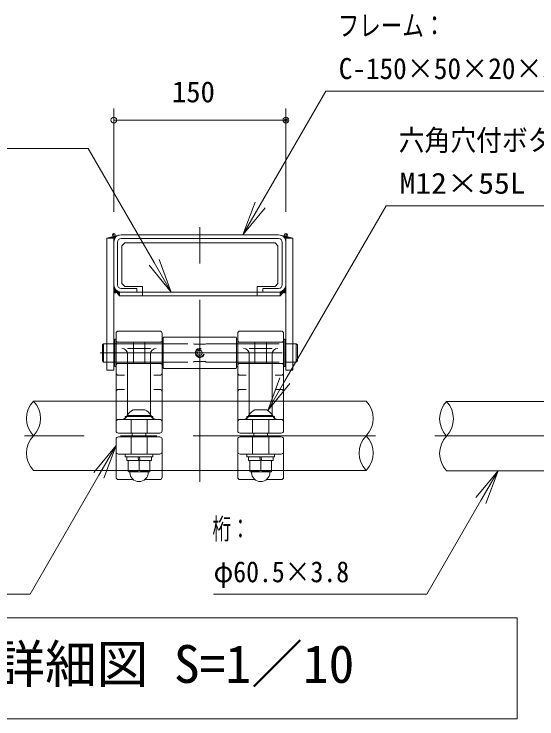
# Model space of a CAD drawing. Units: millimetres at full size, sheet at 1:10; details may follow other scales. Extents: x 5 to 8405, y -5 to 5945.
# Drawn here: x 6071 to 6982, y 3444 to 4673 of the extents above; entities that cross this region are included whole.
import ezdxf
from ezdxf.enums import TextEntityAlignment as Align

# ---------------------------------------------------------------- set-up
doc = ezdxf.new("R2010")
doc.units = ezdxf.units.MM
doc.header["$LTSCALE"] = 10
doc.header["$PDMODE"] = 32
doc.header["$PDSIZE"] = 5
for name, pattern in [('USER1', [19.05, 12.7, -6.35]), ('USER2', [50.8, 31.75, -6.35, 6.35, -6.35]), ('USER3', [63.5, 31.75, -6.35, 6.35, -6.35, 6.35, -6.35])]:
    doc.linetypes.add(name, pattern=pattern)
doc.layers.add('LY_5', color=7, linetype='Continuous', lineweight=0)
doc.layers.add('LY_6', color=7, linetype='Continuous', lineweight=0)
doc.styles.add('ＭＳ ゴシック', font='')
doc.styles.get('ＭＳ ゴシック').set_extended_font_data('MS Gothic')

# ---------------------------------------------------------------- blocks, each defined once
blk = doc.blocks.new('-016-_DOTBLANK')
at = {"color": 7, "linetype": 'Continuous', "lineweight": 0}
blk.add_line((-0.5, 0), (-1, 0), dxfattribs=at)
blk.add_circle((0, 0), 0.5, dxfattribs=at)
blk = doc.blocks.new('-003-_U3')
at = {"color": 7, "linetype": 'Continuous', "lineweight": 0}
for p, q in [((-1, 0.1667), (0, 0)), ((0, 0), (-1, 0)), ((-1, -0.1667), (0, 0))]:
    blk.add_line(p, q, dxfattribs=at)

msp = doc.modelspace()

# ---------------------------------------------------------------- linework, layer by layer
at = {"layer": 'LY_5', "linetype": 'USER2'}
for p, q in [((6394.46, 3856.96), (6394.46, 4307.96)), ((6220.46, 4081.96), (6568.46, 4081.96)), ((6700.46, 3937.46), (6088.46, 3937.46)), ((6804, 3937.46), (7294.46, 3937.46))]:
    msp.add_line(p, q, dxfattribs=at)
at = {"layer": 'LY_5'}
for p, q in [((6232.46, 4281.96), (6254.05, 4287.55)), ((6232.46, 4281.96), (6244.46, 4281.96)), ((6232.46, 4051.96), (6232.46, 4281.96)), ((6244.46, 4281.96), (6244.46, 4051.96)), ((6531.66, 4287.96), (6257.26, 4287.96)), ((6257.26, 4281.56), (6531.66, 4281.56)), ((6556.46, 4281.96), (6534.86, 4287.55)), ((6544.46, 4281.96), (6556.46, 4281.96)), ((6544.46, 4051.96), (6544.46, 4281.96)), ((6556.46, 4281.96), (6556.46, 4051.96)), ((6244.46, 4275.16), (6244.46, 4200.76)), ((6250.86, 4200.76), (6250.86, 4275.16)), ((6538.06, 4275.16), (6538.06, 4200.76)), ((6544.46, 4200.76), (6544.46, 4275.16)), ((6284.46, 4194.36), (6257.26, 4194.36)), ((6284.46, 4187.96), (6284.46, 4194.36)), ((6531.66, 4194.36), (6504.46, 4194.36)), ((6504.46, 4194.36), (6504.46, 4187.96)), ((6254.46, 4187.96), (6244.46, 4186.19)), ((6254.46, 4181.56), (6249.46, 4187.07)), ((6254.46, 4187.96), (6294.46, 4187.96)), ((6254.46, 4187.96), (6254.46, 4181.56)), ((6254.46, 4181.56), (6534.46, 4181.56)), ((6257.26, 4187.96), (6284.46, 4187.96)), ((6494.46, 4187.96), (6294.83, 4187.96)), ((6494.46, 4187.96), (6498.46, 4187.96)), ((6534.46, 4187.96), (6498.46, 4187.96)), ((6504.46, 4187.96), (6531.66, 4187.96)), ((6534.46, 4187.96), (6534.46, 4181.56)), ((6534.46, 4187.96), (6544.46, 4186.19)), ((6534.46, 4181.56), (6539.46, 4187.07)), ((6324.46, 4119.96), (6252.46, 4119.96)), ((6536.46, 4119.96), (6464.46, 4119.96)), ((6246.46, 4105.96), (6246.46, 4057.96)), ((6246.46, 4105.96), (6248.46, 4105.96)), ((6248.46, 3945.96), (6248.46, 4115.96)), ((6248.46, 4105.96), (6248.46, 4057.96)), ((6328.46, 3945.96), (6328.46, 4115.96)), ((6328.46, 4105.96), (6328.46, 4057.96)), ((6330.46, 4105.96), (6328.46, 4105.96)), ((6330.46, 4108.16), (6331.46, 4109.16)), ((6330.46, 4108.16), (6330.46, 4055.76)), ((6330.46, 4105.96), (6330.46, 4057.96)), ((6331.46, 4109.16), (6457.46, 4109.16)), ((6457.46, 4109.16), (6458.46, 4108.16)), ((6458.46, 4055.76), (6458.46, 4108.16)), ((6458.46, 4105.96), (6458.46, 4057.96)), ((6458.46, 4105.96), (6460.46, 4105.96)), ((6460.46, 3945.96), (6460.46, 4115.96)), ((6460.46, 4105.96), (6460.46, 4057.96)), ((6540.46, 3945.96), (6540.46, 4115.96)), ((6540.46, 4105.96), (6540.46, 4057.96)), ((6542.46, 4105.96), (6540.46, 4105.96)), ((6542.46, 4105.96), (6542.46, 4057.96)), ((6224.46, 4095.96), (6226.46, 4097.96)), ((6224.46, 4095.96), (6224.46, 4067.96)), ((6226.46, 4097.96), (6226.46, 4065.96)), ((6226.46, 4097.96), (6232.46, 4097.96)), ((6244.46, 4097.96), (6246.36, 4097.96)), ((6542.46, 4097.96), (6544.46, 4097.96)), ((6556.46, 4097.96), (6562.46, 4097.96)), ((6562.46, 4097.96), (6564.46, 4095.96)), ((6562.46, 4097.96), (6562.46, 4065.96)), ((6564.46, 4095.96), (6564.46, 4067.96)), ((6308.46, 4089.79), (6268.46, 4089.79)), ((6392.15, 4085.96), (6389.84, 4081.96)), ((6389.84, 4081.96), (6392.15, 4077.96)), ((6396.76, 4085.96), (6392.15, 4085.96)), ((6399.07, 4081.96), (6396.76, 4085.96)), ((6396.76, 4077.96), (6399.07, 4081.96)), ((6520.46, 4089.79), (6480.46, 4089.79)), ((6268.46, 3975.96), (6268.46, 4079.79)), ((6308.46, 3975.96), (6308.46, 4079.79)), ((6392.15, 4077.96), (6396.76, 4077.96)), ((6480.46, 3975.96), (6480.46, 4079.79)), ((6520.46, 3975.96), (6520.46, 4079.79)), ((6224.46, 4067.96), (6226.46, 4065.96)), ((6226.46, 4065.96), (6232.46, 4065.96)), ((6244.46, 4065.96), (6246.36, 4065.96)), ((6246.46, 4057.96), (6248.46, 4057.96)), ((6330.46, 4057.96), (6328.46, 4057.96)), ((6458.46, 4057.96), (6460.46, 4057.96)), ((6542.46, 4057.96), (6540.46, 4057.96)), ((6542.46, 4065.96), (6544.46, 4065.96)), ((6556.46, 4065.96), (6562.46, 4065.96)), ((6562.46, 4065.96), (6564.46, 4067.96)), ((6244.46, 4051.96), (6232.46, 4051.96)), ((6330.46, 4055.76), (6331.46, 4054.76)), ((6331.46, 4054.76), (6457.46, 4054.76)), ((6458.46, 4055.76), (6457.46, 4054.76)), ((6556.46, 4051.96), (6544.46, 4051.96)), ((6252.46, 4043.03), (6262.93, 4043.03)), ((6324.46, 4043.03), (6313.98, 4043.03)), ((6464.46, 4043.03), (6474.93, 4043.03)), ((6536.46, 4043.03), (6525.98, 4043.03)), ((6252.46, 4018.33), (6262.93, 4018.33)), ((6324.46, 4018.33), (6313.98, 4018.33)), ((6464.46, 4018.33), (6474.93, 4018.33)), ((6536.46, 4018.33), (6525.98, 4018.33)), ((6248.46, 3997.96), (6104.46, 3997.96)), ((6460.46, 3997.96), (6328.46, 3997.96)), ((6684.46, 3997.96), (6540.46, 3997.96)), ((6824.46, 3997.47), (7004.46, 3997.47)), ((6264.46, 3965.96), (6264.46, 3970.96)), ((6264.46, 3970.96), (6312.46, 3970.96)), ((6267.46, 3972.96), (6309.46, 3972.96)), ((6267.46, 3972.96), (6267.46, 3970.96)), ((6267.46, 3970.96), (6309.46, 3970.96)), ((6278.46, 3982.56), (6298.46, 3982.56)), ((6309.46, 3972.96), (6309.46, 3970.96)), ((6312.46, 3970.96), (6312.46, 3965.96)), ((6476.46, 3965.96), (6476.46, 3970.96)), ((6476.46, 3970.96), (6524.46, 3970.96)), ((6479.46, 3972.96), (6521.46, 3972.96)), ((6479.46, 3972.96), (6479.46, 3970.96)), ((6479.46, 3970.96), (6521.46, 3970.96)), ((6490.46, 3982.56), (6510.46, 3982.56)), ((6521.46, 3972.96), (6521.46, 3970.96)), ((6524.46, 3970.96), (6524.46, 3965.96)), ((6324.46, 3965.96), (6252.46, 3965.96)), ((6264.46, 3965.96), (6312.46, 3965.96)), ((6536.46, 3965.96), (6464.46, 3965.96)), ((6476.46, 3965.96), (6524.46, 3965.96)), ((6324.46, 3941.96), (6252.46, 3941.96)), ((6324.46, 3935.46), (6252.46, 3935.46)), ((6276.46, 3941.96), (6276.46, 3935.46)), ((6300.46, 3941.96), (6300.46, 3935.46)), ((6536.46, 3941.96), (6464.46, 3941.96)), ((6536.46, 3935.46), (6464.46, 3935.46)), ((6488.46, 3941.96), (6488.46, 3935.46)), ((6512.46, 3941.96), (6512.46, 3935.46)), ((6248.46, 3864.96), (6248.46, 3931.46)), ((6328.46, 3864.96), (6328.46, 3931.46)), ((6460.46, 3864.96), (6460.46, 3931.46)), ((6540.46, 3864.96), (6540.46, 3931.46)), ((6324.46, 3905.46), (6252.46, 3905.46)), ((6264.46, 3900.46), (6264.46, 3905.46)), ((6264.46, 3905.46), (6312.46, 3905.46)), ((6264.46, 3900.46), (6312.46, 3900.46)), ((6266.96, 3900.46), (6266.96, 3894.46)), ((6266.96, 3900.46), (6309.96, 3900.46)), ((6288.12, 3894.46), (6286.51, 3900.46)), ((6290.4, 3894.46), (6288.79, 3900.46)), ((6309.96, 3900.46), (6309.96, 3894.46)), ((6312.46, 3905.46), (6312.46, 3900.46)), ((6536.46, 3905.46), (6464.46, 3905.46)), ((6476.46, 3900.46), (6476.46, 3905.46)), ((6476.46, 3905.46), (6524.46, 3905.46)), ((6476.46, 3900.46), (6524.46, 3900.46)), ((6478.96, 3900.46), (6478.96, 3894.46)), ((6478.96, 3900.46), (6521.96, 3900.46)), ((6500.12, 3894.46), (6498.51, 3900.46)), ((6502.4, 3894.46), (6500.79, 3900.46)), ((6521.96, 3900.46), (6521.96, 3894.46)), ((6524.46, 3905.46), (6524.46, 3900.46)), ((6266.96, 3894.46), (6309.96, 3894.46)), ((6269.46, 3894.46), (6307.46, 3894.46)), ((6269.46, 3894.46), (6269.46, 3875.03)), ((6288.46, 3894.46), (6288.46, 3876.73)), ((6307.46, 3894.46), (6307.46, 3875.03)), ((6478.96, 3894.46), (6521.96, 3894.46)), ((6481.46, 3894.46), (6519.46, 3894.46)), ((6481.46, 3894.46), (6481.46, 3875.03)), ((6500.46, 3894.46), (6500.46, 3876.73)), ((6519.46, 3894.46), (6519.46, 3875.03)), ((6104.46, 3876.96), (6248.46, 3876.96)), ((6269.46, 3875.03), (6270.46, 3874.46)), ((6270.46, 3874.46), (6306.46, 3874.46)), ((6272.46, 3873.46), (6272.46, 3874.46)), ((6304.46, 3873.46), (6304.46, 3874.46)), ((6307.46, 3875.03), (6306.46, 3874.46)), ((6328.46, 3876.96), (6460.46, 3876.96)), ((6481.46, 3875.03), (6482.46, 3874.46)), ((6482.46, 3874.46), (6518.46, 3874.46)), ((6484.46, 3873.46), (6484.46, 3874.46)), ((6516.46, 3873.46), (6516.46, 3874.46)), ((6519.46, 3875.03), (6518.46, 3874.46)), ((6540.46, 3876.96), (6684.46, 3876.96)), ((6824.46, 3876.47), (7004.46, 3876.47)), ((6278.47, 3860.96), (6252.46, 3860.96)), ((6324.46, 3860.96), (6298.44, 3860.96)), ((6490.47, 3860.96), (6464.46, 3860.96)), ((6536.46, 3860.96), (6510.44, 3860.96))]:
    msp.add_line(p, q, dxfattribs=at)
at = {"layer": 'LY_5', "linetype": 'USER3'}
for p, q in [((6263.46, 4273.96), (6258.46, 4268.96)), ((6258.46, 4202.96), (6258.46, 4268.96)), ((6525.46, 4273.96), (6263.46, 4273.96)), ((6525.46, 4273.96), (6530.46, 4268.96)), ((6530.46, 4202.96), (6530.46, 4268.96)), ((6258.46, 4202.96), (6263.46, 4197.96)), ((6263.46, 4197.96), (6294.46, 4197.96)), ((6294.46, 4181.56), (6294.46, 4197.96)), ((6525.46, 4197.96), (6494.46, 4197.96)), ((6494.46, 4181.56), (6494.46, 4197.96)), ((6525.46, 4197.96), (6530.46, 4202.96))]:
    msp.add_line(p, q, dxfattribs=at)
at = {"layer": 'LY_5', "linetype": 'USER1'}
for p, q in [((6232.46, 4097.96), (6244.46, 4097.96)), ((6246.36, 4097.96), (6383.46, 4097.96)), ((6248.46, 4102.46), (6250.46, 4100.46)), ((6326.46, 4100.46), (6250.46, 4100.46)), ((6277.86, 4097.96), (6278.46, 4098.56)), ((6278.46, 4099.59), (6278.46, 4064.32)), ((6298.46, 4099.59), (6298.46, 4064.32)), ((6299.06, 4097.96), (6298.46, 4098.56)), ((6328.46, 4102.46), (6326.46, 4100.46)), ((6384.46, 4096.96), (6383.46, 4097.96)), ((6384.46, 4096.96), (6404.46, 4096.96)), ((6404.46, 4096.96), (6405.46, 4097.96)), ((6405.46, 4097.96), (6542.46, 4097.96)), ((6460.46, 4102.46), (6462.46, 4100.46)), ((6538.46, 4100.46), (6462.46, 4100.46)), ((6489.86, 4097.96), (6490.46, 4098.56)), ((6490.46, 4099.59), (6490.46, 4064.32)), ((6510.46, 4099.59), (6510.46, 4064.32)), ((6511.06, 4097.96), (6510.46, 4098.56)), ((6540.46, 4102.46), (6538.46, 4100.46)), ((6544.46, 4097.96), (6556.46, 4097.96)), ((6232.46, 4065.96), (6244.46, 4065.96)), ((6246.36, 4065.96), (6383.46, 4065.96)), ((6248.46, 4061.46), (6250.46, 4063.46)), ((6326.46, 4063.46), (6250.46, 4063.46)), ((6277.86, 4065.96), (6278.46, 4065.36)), ((6299.06, 4065.96), (6298.46, 4065.36)), ((6328.46, 4061.46), (6326.46, 4063.46)), ((6383.46, 4065.96), (6384.46, 4066.96)), ((6384.46, 4066.96), (6404.46, 4066.96)), ((6404.46, 4066.96), (6405.46, 4065.96)), ((6405.46, 4065.96), (6542.46, 4065.96)), ((6460.46, 4061.46), (6462.46, 4063.46)), ((6538.46, 4063.46), (6462.46, 4063.46)), ((6489.86, 4065.96), (6490.46, 4065.36)), ((6511.06, 4065.96), (6510.46, 4065.36)), ((6540.46, 4061.46), (6538.46, 4063.46)), ((6544.46, 4065.96), (6556.46, 4065.96)), ((6328.46, 3997.96), (6248.46, 3997.96)), ((6540.46, 3997.96), (6460.46, 3997.96)), ((6274.46, 3941.96), (6274.46, 3965.96)), ((6302.46, 3941.96), (6302.46, 3965.96)), ((6486.46, 3941.96), (6486.46, 3965.96)), ((6514.46, 3941.96), (6514.46, 3965.96)), ((6274.46, 3905.46), (6274.46, 3935.46)), ((6302.46, 3905.46), (6302.46, 3935.46)), ((6486.46, 3905.46), (6486.46, 3935.46)), ((6514.46, 3905.46), (6514.46, 3935.46)), ((6248.46, 3876.96), (6328.46, 3876.96)), ((6460.46, 3876.96), (6540.46, 3876.96))]:
    msp.add_line(p, q, dxfattribs=at)
at = {"layer": 'LY_5', "lineweight": 18}
for p, q in [((6947.41, 3619.64), (5811.41, 3619.64)), ((6947.41, 3443.64), (6947.41, 3619.64)), ((5811.41, 3443.64), (6947.41, 3443.64))]:
    msp.add_line(p, q, dxfattribs=at)
at = {"layer": 'LY_5'}
for centre, radius, start, end in [((6257.26, 4275.16), 12.8, 90, 180), ((6257.26, 4275.16), 6.4, 90, 180), ((6531.66, 4275.16), 12.8, 0, 90), ((6531.66, 4275.16), 6.4, 0, 90), ((6257.26, 4200.76), 12.8, 180, 270), ((6257.26, 4200.76), 6.4, 180, 270), ((6531.66, 4200.76), 6.4, 270, 0), ((6531.66, 4200.76), 12.8, 270, 0), ((6252.46, 4115.96), 4, 90, 180), ((6324.46, 4115.96), 4, 0, 90), ((6464.46, 4115.96), 4, 90, 180), ((6536.46, 4115.96), 4, 0, 90), ((6258.46, 4079.79), 10, 0, 90), ((6318.46, 4079.79), 10, 90, 180), ((6394.46, 4081.96), 8, 75.52249, 345.52249), ((6394.46, 4081.96), 6.8, 72.89536, 342.89536), ((6470.46, 4079.79), 10, 0, 90), ((6530.46, 4079.79), 10, 90, 180), ((6252.46, 4047.03), 4, 180, 270), ((6252.46, 4047.03), 4, 180, 270), ((6324.46, 4047.03), 4, 270, 0), ((6324.46, 4047.03), 4, 270, 0), ((6464.46, 4047.03), 4, 180, 270), ((6464.46, 4047.03), 4, 180, 270), ((6536.46, 4047.03), 4, 270, 0), ((6536.46, 4047.03), 4, 270, 0), ((6252.46, 4014.33), 4, 90, 180), ((6252.46, 4014.33), 4, 90, 180), ((6324.46, 4014.33), 4, 0, 90), ((6324.46, 4014.33), 4, 0, 90), ((6464.46, 4014.33), 4, 90, 180), ((6464.46, 4014.33), 4, 90, 180), ((6536.46, 4014.33), 4, 0, 90), ((6536.46, 4014.33), 4, 0, 90), ((6135.86, 3967.71), 43.6, 136.07099, 223.92901), ((6073.05, 3967.71), 43.6, 316.07099, 43.92901), ((6653.05, 3967.71), 43.6, 316.07099, 43.92901), ((6258.46, 3975.96), 10, 270, 0), ((6288.46, 3960), 24.68, 113.90552, 148.31866), ((6288.46, 3960), 24.68, 31.68134, 66.09448), ((6318.46, 3975.96), 10, 180, 270), ((6470.46, 3975.96), 10, 270, 0), ((6500.46, 3960), 24.68, 113.90552, 148.31866), ((6500.46, 3960), 24.68, 31.68134, 66.09448), ((6530.46, 3975.96), 10, 180, 270), ((6252.46, 3961.96), 4, 90, 180), ((6324.46, 3961.96), 4, 0, 90), ((6464.46, 3961.96), 4, 90, 180), ((6536.46, 3961.96), 4, 0, 90), ((6252.46, 3945.96), 4, 180, 270), ((6324.46, 3945.96), 4, 270, 0), ((6464.46, 3945.96), 4, 180, 270), ((6536.46, 3945.96), 4, 270, 0), ((6135.86, 3907.21), 43.6, 136.07099, 223.92901), ((6252.46, 3931.46), 4, 90, 180), ((6324.46, 3931.46), 4, 0, 90), ((6464.46, 3931.46), 4, 90, 180), ((6536.46, 3931.46), 4, 0, 90), ((6715.86, 3907.21), 43.6, 136.07099, 223.92901), ((6653.05, 3907.21), 43.6, 316.07099, 43.92901), ((6252.46, 3909.46), 4, 180, 270), ((6324.46, 3909.46), 4, 270, 0), ((6464.46, 3909.46), 4, 180, 270), ((6536.46, 3909.46), 4, 270, 0), ((6278.96, 3902.47), 27.44, 249.74445, 290.25555), ((6288.46, 3873.46), 16, 180, 0), ((6297.96, 3902.47), 27.44, 249.74445, 290.25555), ((6490.96, 3902.47), 27.44, 249.74445, 290.25555), ((6500.46, 3873.46), 16, 180, 0), ((6509.96, 3902.47), 27.44, 249.74445, 290.25555), ((6252.46, 3864.96), 4, 180, 270), ((6324.46, 3864.96), 4, 270, 0), ((6464.46, 3864.96), 4, 180, 270), ((6536.46, 3864.96), 4, 270, 0)]:
    msp.add_arc(centre, radius, start, end, dxfattribs=at)
at = {"layer": 'LY_6'}
for p, q in [((6499.46, 4339.92), (6614.13, 4538.54)), ((6614.13, 4538.54), (6634.13, 4538.54)), ((6634.13, 4538.54), (7299.63, 4538.54)), ((6244.46, 4327.96), (6244.46, 4507.96)), ((6544.46, 4327.96), (6544.46, 4507.96)), ((6244.46, 4487.96), (6544.46, 4487.96)), ((5777.97, 4438.54), (6179.38, 4438.54)), ((6199.83, 4438.54), (6179.83, 4438.54)), ((6314.62, 4239.9), (6199.83, 4438.54)), ((6542.79, 4033.33), (6719.01, 4338.54)), ((6719.01, 4338.54), (6739.01, 4338.54)), ((6739.01, 4338.54), (7317.4, 4338.54)), ((6233.43, 4282.21), (6246.57, 4282.21)), ((6237.29, 4283.21), (6247.3, 4283.21)), ((6241.15, 4284.21), (6248.2, 4284.21)), ((6244.46, 4281.21), (6245.98, 4281.21)), ((6244.46, 4280.21), (6245.49, 4280.21)), ((6244.46, 4279.21), (6245.11, 4279.21)), ((6244.46, 4278.21), (6244.82, 4278.21)), ((6245.01, 4285.21), (6249.33, 4285.21)), ((6248.87, 4286.21), (6250.8, 4286.21)), ((6252.73, 4287.21), (6252.94, 4287.21)), ((6535.97, 4287.21), (6536.18, 4287.21)), ((6538.11, 4286.21), (6540.04, 4286.21)), ((6539.58, 4285.21), (6543.9, 4285.21)), ((6540.71, 4284.21), (6547.76, 4284.21)), ((6541.61, 4283.21), (6551.62, 4283.21)), ((6542.34, 4282.21), (6555.48, 4282.21)), ((6542.93, 4281.21), (6544.46, 4281.21)), ((6543.42, 4280.21), (6544.46, 4280.21)), ((6543.8, 4279.21), (6544.46, 4279.21)), ((6544.09, 4278.21), (6544.46, 4278.21)), ((6244.46, 4277.21), (6244.62, 4277.21)), ((6244.46, 4276.21), (6244.5, 4276.21)), ((6544.29, 4277.21), (6544.46, 4277.21)), ((6544.41, 4276.21), (6544.46, 4276.21)), ((6244.46, 4200.21), (6244.47, 4200.21)), ((6244.46, 4199.21), (6244.55, 4199.21)), ((6244.46, 4198.21), (6244.71, 4198.21)), ((6244.46, 4197.21), (6244.96, 4197.21)), ((6244.46, 4196.21), (6245.29, 4196.21)), ((6244.46, 4195.21), (6245.72, 4195.21)), ((6244.46, 4194.21), (6246.26, 4194.21)), ((6244.46, 4193.21), (6246.92, 4193.21)), ((6244.46, 4192.21), (6247.73, 4192.21)), ((6541.18, 4192.21), (6544.46, 4192.21)), ((6541.99, 4193.21), (6544.46, 4193.21)), ((6542.65, 4194.21), (6544.46, 4194.21)), ((6543.19, 4195.21), (6544.46, 4195.21)), ((6543.62, 4196.21), (6544.46, 4196.21)), ((6543.95, 4197.21), (6544.46, 4197.21)), ((6544.2, 4198.21), (6544.46, 4198.21)), ((6544.36, 4199.21), (6544.46, 4199.21)), ((6544.44, 4200.21), (6544.46, 4200.21)), ((6244.46, 4191.21), (6248.73, 4191.21)), ((6244.46, 4190.21), (6250, 4190.21)), ((6244.46, 4189.21), (6251.74, 4189.21)), ((6244.46, 4188.21), (6254.73, 4188.21)), ((6244.46, 4187.21), (6250.21, 4187.21)), ((6244.46, 4186.21), (6244.54, 4186.21)), ((6250.21, 4187.21), (6254.46, 4187.21)), ((6250.24, 4186.21), (6254.46, 4186.21)), ((6251.15, 4185.21), (6254.46, 4185.21)), ((6252.05, 4184.21), (6254.46, 4184.21)), ((6252.96, 4183.21), (6254.46, 4183.21)), ((6253.87, 4182.21), (6254.46, 4182.21)), ((6534.18, 4188.21), (6544.46, 4188.21)), ((6534.46, 4187.21), (6538.7, 4187.21)), ((6534.46, 4186.21), (6538.67, 4186.21)), ((6534.46, 4185.21), (6537.76, 4185.21)), ((6534.46, 4184.21), (6536.86, 4184.21)), ((6534.46, 4183.21), (6535.95, 4183.21)), ((6534.46, 4182.21), (6535.05, 4182.21)), ((6537.18, 4189.21), (6544.46, 4189.21)), ((6538.7, 4187.21), (6544.46, 4187.21)), ((6538.91, 4190.21), (6544.46, 4190.21)), ((6540.18, 4191.21), (6544.46, 4191.21)), ((6544.37, 4186.21), (6544.46, 4186.21)), ((6218.46, 3868.49), (6098.63, 3660.96)), ((6884.46, 3824.51), (6790.03, 3660.96)), ((5926.63, 3660.96), (6098.63, 3660.96)), ((6098.63, 3660.96), (6078.63, 3660.96)), ((6418.32, 3660.96), (6790.03, 3660.96)), ((6790.03, 3660.96), (6770.03, 3660.96))]:
    msp.add_line(p, q, dxfattribs=at)
for centre, start, end in [((6856.58, 3967.22), 136.72412, 223.27588), ((6792.33, 3967.22), 316.72412, 43.27588), ((6856.58, 3906.72), 136.72412, 223.27588)]:
    msp.add_arc(centre, 44.13, start, end, dxfattribs=at)
for p in [(6544.46, 4487.96), (6244.46, 4287.96), (6544.46, 4287.96)]:
    msp.add_point(p, dxfattribs=at)

# ---------------------------------------------------------------- block references
for name, p, xscale, yscale, rotation in [('-016-_DOTBLANK', (6244.46, 4487.96), 10, 10, 180), ('-003-_U3', (6469.46, 4287.96), 60, 60, 240), ('-003-_U3', (6344.64, 4187.96), 60, 60, 300.02283), ('-003-_U3', (6512.79, 3981.37), 60, 60, 240), ('-003-_U3', (6248.46, 3920.46), 60, 60, 60), ('-003-_U3', (6914.46, 3876.47), 60, 60, 60)]:
    msp.add_blockref(name, p, dxfattribs=dict(at, xscale=xscale, yscale=yscale, rotation=rotation))
at = {"layer": 'LY_6', "xscale": 10, "yscale": 10}
msp.add_blockref('-016-_DOTBLANK', (6544.46, 4487.96), dxfattribs=at)

# ---------------------------------------------------------------- texts
at = {"layer": 'LY_5', "style": 'ＭＳ ゴシック'}
msp.add_text('鋳物詳細図 S=1／10', height=65.98, dxfattribs=at).set_placement((5854.46, 3486.64), align=Align.BOTTOM_LEFT)
at = {"layer": 'LY_6', "style": 'ＭＳ ゴシック'}
for s, width, p in [('フレーム：', 0.75, (6634.83, 4623.54)), ('C-150×50×20×3.2', 0.95, (6636.55, 4548.54)), ('六角穴付ボタンボルト：', 0.9, (6741.01, 4423.54)), ('M12×55L', 1.1, (6742.69, 4348.54)), ('桁：', 0.65, (6416.41, 3745.96)), ('φ60.5×3.8', 0.9, (6418.52, 3670.96))]:
    msp.add_text(s, height=36.66, dxfattribs=dict(at, width=width)).set_placement(p, align=Align.BOTTOM_LEFT)
msp.add_text('150', height=36.66, dxfattribs=at).set_placement((6345.78, 4507.96), align=Align.BOTTOM_LEFT)

doc.saveas('drawing.dxf')
